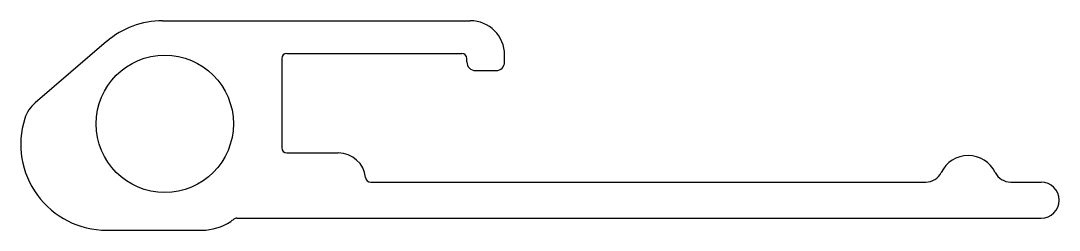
# Model space of a CAD drawing. Extents: x 670 to 730.5, y 575.9 to 588.1.
import ezdxf

# ---------------------------------------------------------------- set-up
doc = ezdxf.new("R2010")
doc.units = 0
doc.layers.get('0').update_dxf_attribs({"linetype": 'CONTINUOUS'})

msp = doc.modelspace()

# ---------------------------------------------------------------- linework, layer by layer
for p, q in [((678.222, 588.141), (696.15, 588.141)), ((674.966, 586.936), (670.799, 583.36)), ((685.162, 585.941), (685.162, 580.741)), ((685.462, 586.241), (695.65, 586.241)), ((695.95, 585.741), (695.95, 585.941)), ((698.15, 585.741), (698.15, 586.141)), ((696.45, 585.241), (697.65, 585.241)), ((685.462, 580.441), (688.46, 580.441)), ((690.35, 578.741), (722.688, 578.741)), ((727.637, 578.741), (729.412, 578.741)), ((682.553, 576.641), (729.412, 576.641)), ((674.962, 575.941), (680.513, 575.941))]:
    msp.add_line(p, q)
msp.add_circle((678.35, 582.141), 4)
for centre, radius, start, end in [((678.222, 583.141), 5, 90, 130.62356), ((696.15, 586.141), 2, 0, 90), ((685.462, 585.941), 0.3, 90, 180), ((695.65, 585.941), 0.3, 0, 90), ((696.45, 585.741), 0.5, 180, 270), ((697.65, 585.741), 0.5, 270, 0), ((672.101, 581.842), 2, 130.62356, 162.5044), ((674.962, 580.941), 5, 162.5044, 270), ((685.462, 580.741), 0.3, 180, 270), ((688.46, 578.841), 1.6, 6.04233, 90), ((725.162, 578.541), 1.75, 25.8721, 154.1279), ((690.35, 579.041), 0.3, 186.04233, 270), ((722.688, 579.741), 1, 270, 334.1279), ((727.637, 579.741), 1, 205.8721, 270), ((729.412, 577.691), 1.05, 270, 90), ((678.35, 582.141), 6.862, 304.05639, 305.92583), ((682.553, 576.341), 0.3, 90, 125.92583), ((680.513, 578.941), 3, 270, 304.05639)]:
    msp.add_arc(centre, radius, start, end)

doc.saveas('drawing.dxf')
